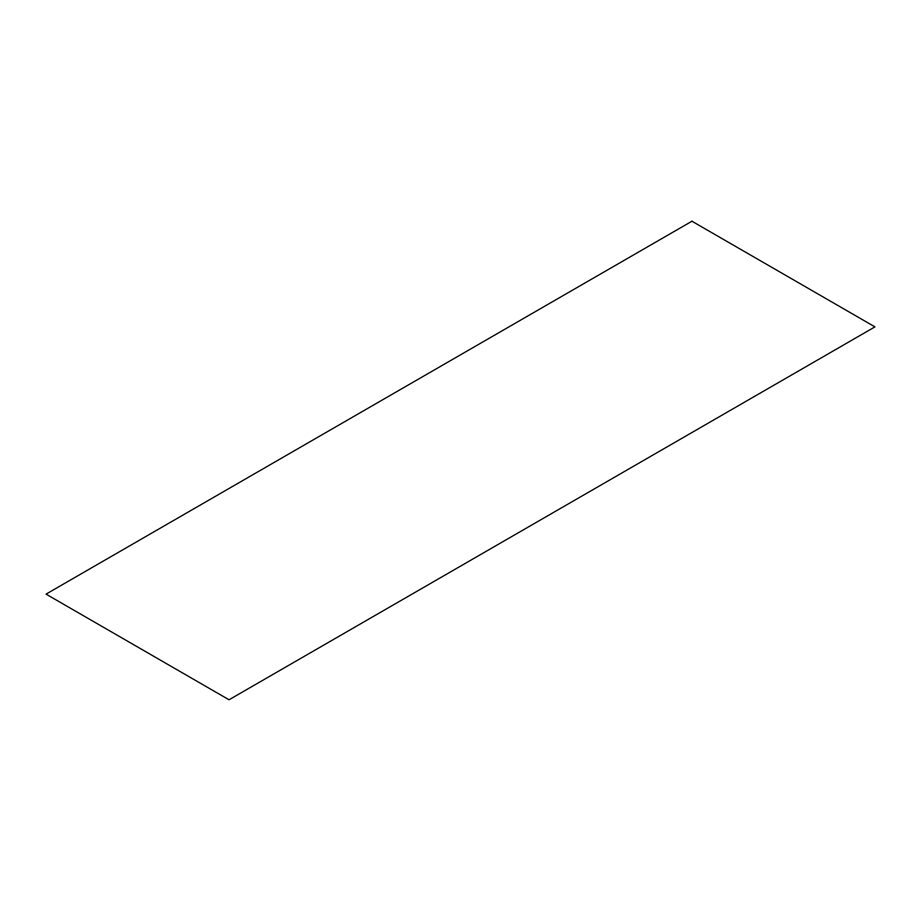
<?xml version="1.0" encoding="UTF-8"?>
<svg xmlns="http://www.w3.org/2000/svg" width="921" height="921" viewBox="0 0 921 921"><rect width="100%" height="100%" fill="white"/><g stroke="black" fill="none" stroke-linecap="round" stroke-linejoin="round"><path stroke-width="1.38" d="M691.947 221.224L46.05 594.126L229.053 699.776L874.95 326.874L691.947 221.224"/></g></svg>
